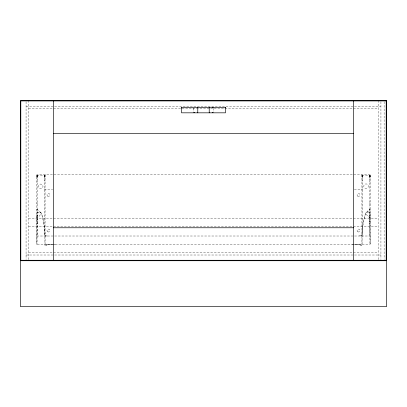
<?xml version="1.0" encoding="UTF-8"?>
<svg xmlns="http://www.w3.org/2000/svg" width="407" height="407" viewBox="0 0 407 407"><rect width="100%" height="100%" fill="white"/><g stroke="black" fill="none" stroke-linecap="round" stroke-linejoin="round"><path stroke-width="0.31" stroke-dasharray="2.04 1.53" d="M193.686 109.264L193.686 108.735M45.075 174.71L45.08 245.258L46.774 245.258L46.774 244.251M37.775 217.058L36.834 217.185A3.632 3.632 0 0 0 40.466 213.548A3.632 3.632 0 0 0 36.834 209.915L37.775 210.037M369.225 210.037L370.167 209.915A3.632 3.632 0 0 0 366.534 213.548A3.632 3.632 0 0 0 370.167 217.185L369.225 217.058M36.834 203.266L37.698 203.256M26.073 106.202L380.927 106.202M28.592 108.72L378.408 108.72M36.834 175.575L45.075 175.575M361.925 175.615L370.167 175.575M36.834 175.651L37.698 175.651M44.21 175.682L45.075 175.682M361.925 175.682L362.79 175.682M369.302 175.651L370.167 175.651M36.834 175.743L37.698 175.743M44.21 175.768L45.075 175.768M361.925 175.768L362.79 175.768M369.302 175.743L370.167 175.743M36.834 175.844L37.698 175.844M44.21 175.87L45.075 175.87M361.925 175.87L362.79 175.87M369.302 175.844L370.167 175.844M36.834 175.951L37.698 175.951M369.302 175.951L370.167 175.951M44.21 175.992L45.075 175.992M361.925 175.992L362.79 175.992M36.834 176.073L37.698 176.073M44.21 176.124L45.075 176.124M361.925 176.124L362.79 176.124M369.302 176.073L370.167 176.073M36.834 176.2L37.698 176.2M369.302 176.2L370.167 176.2M44.21 176.272L45.075 176.272M361.925 176.272L362.79 176.272M36.834 176.338L37.698 176.338M369.302 176.338L370.167 176.338M36.834 176.48L37.698 176.48M44.21 176.409L45.075 176.409M361.925 176.409L362.79 176.409M369.302 176.48L370.167 176.48M36.834 176.623L37.698 176.623M369.302 176.623L370.167 176.623M36.834 176.775L37.698 176.775M369.302 176.775L370.167 176.775M36.834 176.928L37.698 176.928M369.302 176.928L370.167 176.928M36.834 177.081L37.698 177.081M44.21 177.081L45.075 177.081M361.925 177.081L362.79 177.081M369.302 177.081L370.167 177.081M44.21 178.597L45.075 178.597M361.925 178.597L362.79 178.597M36.834 178.958L37.698 178.958M369.302 178.958L370.167 178.958M44.21 180.428L45.075 180.428M361.925 180.428L362.79 180.428M36.834 181.705L37.698 181.705M369.302 181.705L370.167 181.705M44.21 189.489L52.681 189.489M354.319 189.489L362.79 189.489M36.834 209.366L37.698 209.366M369.302 209.366L370.167 209.366M36.834 209.961L37.698 209.961M369.302 209.961L370.167 209.961M36.834 215.354L37.698 215.354M369.302 215.354L370.167 215.354M36.834 215.415L37.698 215.415M369.302 215.415L370.167 215.415M36.834 217.231L37.698 217.231M369.302 217.231L370.167 217.231M28.592 218.152L378.408 218.152M36.834 219.841L37.698 219.841M369.302 219.841L370.167 219.841M36.834 221.291L37.698 221.291M369.302 221.291L370.167 221.291M36.834 221.891L37.698 221.891M369.302 221.891L370.167 221.891M36.834 223.346L37.698 223.346M369.302 223.346L370.167 223.346M28.592 226.394L378.408 226.394M36.834 236.009L370.167 236.009M28.592 252.493L378.408 252.493M26.073 255.011L380.927 255.011M369.302 203.256L370.167 203.266M45.08 236.009L45.971 236.014M384.132 101.75L384.132 259.463M380.927 101.75L380.927 259.463M378.408 100.478L378.408 260.734M369.302 175.575L369.302 236.009M362.79 175.575L362.79 236.009M361.925 174.71L361.925 236.009M213.156 108.231L213.156 112.037M193.686 108.231L193.686 112.037M47.344 236.014L45.976 235.877A0.916 0.916 0 0 1 45.06 234.961L45.014 233.852A81.659 81.659 0 0 0 41.473 213.344A2.635 2.635 0 0 0 36.895 213.344L36.971 244.48L37.266 213.054A2.498 2.498 0 0 1 41.107 213.054L41.346 213.405A81.476 81.476 0 0 1 44.877 233.857L44.943 245.396L46.912 245.396L46.912 244.617L55.149 244.617L46.912 244.251M44.21 175.575L44.21 236.009M37.698 175.575L37.698 236.009M28.592 100.478L28.592 260.734M26.073 101.75L26.073 259.463M361.935 236.325L361.92 245.111L360.226 245.111L360.226 244.103L351.852 244.47L360.088 244.47L360.088 245.248L362.057 245.248L362.123 233.704A81.476 81.476 0 0 1 365.654 213.253L365.893 212.902A2.498 2.498 0 0 1 369.734 212.902L370.029 244.332L370.1 213.192A2.635 2.635 0 0 0 365.527 213.192A81.659 81.659 0 0 0 361.986 233.699L361.94 234.808A0.916 0.916 0 0 1 361.024 235.724L359.656 235.862L361.92 235.862L361.935 236.325M370.167 174.71L36.834 174.71L36.834 244.251L370.167 244.251L370.167 174.71M37.698 212.51L36.834 212.51L37.698 212.525M370.167 212.51L369.302 212.51L370.167 212.525M364.916 188.182A2.289 2.289 0 0 0 368.35 186.197A2.289 2.289 0 0 0 364.916 184.218A2.289 2.289 0 0 0 364.916 188.182M357.809 231.792A1.455 1.455 0 0 0 359.992 230.535A1.455 1.455 0 0 0 357.809 229.273A1.455 1.455 0 0 0 357.809 231.792M357.809 196.174A1.455 1.455 0 0 0 359.992 194.917A1.455 1.455 0 0 0 357.809 193.656A1.455 1.455 0 0 0 357.809 196.174M39.565 188.329A2.289 2.289 0 0 0 43 186.35A2.289 2.289 0 0 0 39.565 184.366A2.289 2.289 0 0 0 39.565 188.329M47.736 231.792A1.455 1.455 0 0 0 49.913 230.535A1.455 1.455 0 0 0 47.736 229.273A1.455 1.455 0 0 0 47.736 231.792M47.736 196.174A1.455 1.455 0 0 0 49.913 194.917A1.455 1.455 0 0 0 47.736 193.656A1.455 1.455 0 0 0 47.736 196.174"/><path stroke-width="0.61" d="M181.522 108.038L181.522 107.697M225.478 108.038L225.478 107.606M212.286 112.739L213.156 112.642M53.317 133.445L353.683 133.445M53.317 227.767L353.683 227.767M20.35 260.734L386.65 260.734M212.286 107.514L213.156 107.606M193.686 112.556L194.612 112.668M353.683 100.936L353.683 260.277M209.223 107.423L209.223 112.825M197.777 107.423L197.777 112.825M53.317 100.936L53.317 260.277M386.65 100.478L20.35 100.478L20.35 306.522L386.65 306.522L386.65 100.478M386.192 100.936L20.808 100.936L20.808 260.277L386.192 260.277L386.192 100.936M225.478 107.423L181.522 107.423L181.522 112.825L225.478 112.825L225.478 107.423"/></g></svg>
